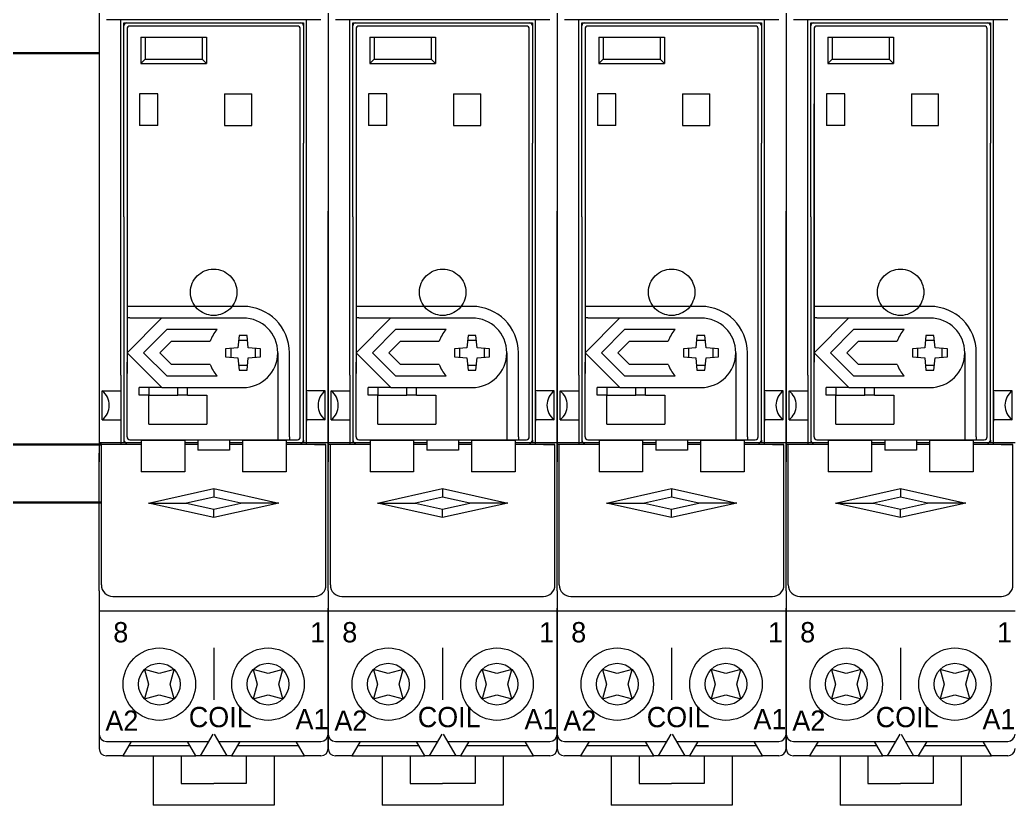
# Model space of a CAD drawing. Header units: millimetres. Extents: x -6000 to 26000, y -6000 to 26000.
# Drawn here: x 86.14 to 95.69, y -4389.53 to -4381.99 of the extents above; entities that cross this region are included whole.
import ezdxf

# ---------------------------------------------------------------- set-up
doc = ezdxf.new("R2010")
doc.units = ezdxf.units.MM
doc.header["$MEASUREMENT"] = 0
doc.linetypes.add('HIDDEN2', pattern=[2.38125, 1.5875, -0.79375])
for name, color, linetype, lineweight in [('Чертеж и Рисунок_Ном._пера__1', 7, 'Continuous', 15), ('Чертеж и Рисунок_Ном._пера__21', 7, 'Continuous', 30), ('Чертеж и Рисунок_Ном._пера__7', 7, 'Continuous', 15)]:
    doc.layers.add(name, color=color, linetype=linetype, lineweight=lineweight)
doc.styles.add('СГЕНЕРИР_СТИЛЬ_2', font='')
doc.styles.get('СГЕНЕРИР_СТИЛЬ_2').set_extended_font_data('Arial')

msp = doc.modelspace()

# ---------------------------------------------------------------- linework, layer by layer
at = {"layer": 'Чертеж и Рисунок_Ном._пера__21', "color": 7, "linetype": 'Continuous', "lineweight": 30}
for p, q in [((85.094, -4382.3135), (86.9023, -4382.3135)), ((86.9231, -4386.0692), (85.094, -4386.0692)), ((86.9231, -4386.6256), (85.094, -4386.6256))]:
    msp.add_line(p, q, dxfattribs=at)
at = {"layer": 'Чертеж и Рисунок_Ном._пера__7', "color": 7, "linetype": 'Continuous', "lineweight": 15}
for p, q in [((86.9023, -4377.744), (86.9023, -4383.8295)), ((89.1, -4377.744), (89.1, -4383.8295)), ((89.1, -4377.744), (89.1, -4383.8295)), ((91.2978, -4377.744), (91.2978, -4383.8295)), ((91.2978, -4377.744), (91.2978, -4383.8295)), ((93.4956, -4377.744), (93.4956, -4383.8295)), ((93.4956, -4377.744), (93.4956, -4383.8295)), ((89.0305, -4381.9935), (86.9718, -4381.9935)), ((87.1109, -4385.4047), (87.1109, -4381.9935)), ((87.1387, -4382.0492), (87.1387, -4382.0213)), ((87.1387, -4382.0213), (88.8636, -4382.0213)), ((88.8357, -4382.0213), (88.8636, -4382.0213)), ((88.8636, -4382.0213), (88.8636, -4382.0492)), ((88.8636, -4382.0213), (88.8636, -4383.1759)), ((88.8914, -4386.0692), (88.8914, -4381.9935)), ((91.2283, -4381.9935), (89.1696, -4381.9935)), ((89.3087, -4385.4047), (89.3087, -4381.9935)), ((89.3365, -4382.0492), (89.3365, -4382.0213)), ((89.3365, -4382.0213), (91.0613, -4382.0213)), ((91.0335, -4382.0213), (91.0613, -4382.0213)), ((91.0613, -4382.0213), (91.0613, -4382.0492)), ((91.0613, -4382.0213), (91.0613, -4383.1759)), ((91.0892, -4386.0692), (91.0892, -4381.9935)), ((93.426, -4381.9935), (91.3674, -4381.9935)), ((91.5065, -4385.4047), (91.5065, -4381.9935)), ((91.5343, -4382.0492), (91.5343, -4382.0213)), ((91.5343, -4382.0213), (93.2591, -4382.0213)), ((93.2313, -4382.0213), (93.2591, -4382.0213)), ((93.2591, -4382.0213), (93.2591, -4382.0492)), ((93.2591, -4382.0213), (93.2591, -4383.1759)), ((93.2869, -4386.0692), (93.2869, -4381.9935)), ((95.6238, -4381.9935), (93.5651, -4381.9935)), ((93.7042, -4385.4047), (93.7042, -4381.9935)), ((93.7321, -4382.0492), (93.7321, -4382.0213)), ((93.7321, -4382.0213), (95.4569, -4382.0213)), ((95.4291, -4382.0213), (95.4569, -4382.0213)), ((95.4569, -4382.0213), (95.4569, -4382.0492)), ((95.4569, -4382.0213), (95.4569, -4383.1759)), ((95.4847, -4386.0692), (95.4847, -4381.9935)), ((87.1387, -4382.7308), (87.1387, -4382.0492)), ((87.17, -4382.0805), (87.17, -4384.7442)), ((88.8044, -4382.0526), (87.1978, -4382.0526)), ((88.8323, -4385.9961), (88.8323, -4382.0805)), ((89.3365, -4382.7308), (89.3365, -4382.0492)), ((89.3678, -4382.0805), (89.3678, -4384.7442)), ((91.0022, -4382.0526), (89.3956, -4382.0526)), ((91.03, -4385.9961), (91.03, -4382.0805)), ((91.5343, -4382.7308), (91.5343, -4382.0492)), ((91.5656, -4382.0805), (91.5656, -4384.7442)), ((93.2, -4382.0526), (91.5934, -4382.0526)), ((93.2278, -4385.9961), (93.2278, -4382.0805)), ((93.7321, -4382.7308), (93.7321, -4382.0492)), ((93.7634, -4382.0805), (93.7634, -4384.7442)), ((95.3978, -4382.0526), (93.7912, -4382.0526)), ((95.4256, -4385.9961), (95.4256, -4382.0805)), ((87.3022, -4382.1605), (87.9316, -4382.1605)), ((87.3022, -4382.1605), (87.3022, -4382.4108)), ((87.3439, -4382.1605), (87.3439, -4382.3691)), ((87.8899, -4382.1605), (87.8899, -4382.3691)), ((87.9316, -4382.1605), (87.9316, -4382.4108)), ((89.4999, -4382.1605), (90.1294, -4382.1605)), ((89.4999, -4382.1605), (89.4999, -4382.4108)), ((89.5417, -4382.1605), (89.5417, -4382.3691)), ((90.0876, -4382.1605), (90.0876, -4382.3691)), ((90.1294, -4382.1605), (90.1294, -4382.4108)), ((91.6977, -4382.1605), (92.3272, -4382.1605)), ((91.6977, -4382.1605), (91.6977, -4382.4108)), ((91.7395, -4382.1605), (91.7395, -4382.3691)), ((92.2854, -4382.1605), (92.2854, -4382.3691)), ((92.3272, -4382.1605), (92.3272, -4382.4108)), ((93.8955, -4382.1605), (94.5249, -4382.1605)), ((93.8955, -4382.1605), (93.8955, -4382.4108)), ((93.9372, -4382.1605), (93.9372, -4382.3691)), ((94.4832, -4382.1605), (94.4832, -4382.3691)), ((94.5249, -4382.1605), (94.5249, -4382.4108)), ((87.3022, -4382.4108), (87.3439, -4382.3691)), ((87.3439, -4382.3691), (87.8899, -4382.3691)), ((87.9316, -4382.4108), (87.8899, -4382.3691)), ((89.4999, -4382.4108), (89.5417, -4382.3691)), ((89.5417, -4382.3691), (90.0876, -4382.3691)), ((90.1294, -4382.4108), (90.0876, -4382.3691)), ((91.6977, -4382.4108), (91.7395, -4382.3691)), ((91.7395, -4382.3691), (92.2854, -4382.3691)), ((92.3272, -4382.4108), (92.2854, -4382.3691)), ((93.8955, -4382.4108), (93.9372, -4382.3691)), ((93.9372, -4382.3691), (94.4832, -4382.3691)), ((94.5249, -4382.4108), (94.4832, -4382.3691)), ((87.3022, -4382.4108), (87.9316, -4382.4108)), ((89.4999, -4382.4108), (90.1294, -4382.4108)), ((91.6977, -4382.4108), (92.3272, -4382.4108)), ((93.8955, -4382.4108), (94.5249, -4382.4108)), ((87.1387, -4383.1759), (87.1387, -4382.7308)), ((87.4656, -4382.7029), (87.2883, -4382.7029)), ((87.2883, -4382.7029), (87.2883, -4383.009)), ((87.4656, -4383.009), (87.4656, -4382.7029)), ((88.1055, -4382.7029), (88.3663, -4382.7029)), ((88.1055, -4382.7029), (88.1055, -4383.009)), ((88.3663, -4383.009), (88.3663, -4382.7029)), ((89.3365, -4383.1759), (89.3365, -4382.7308)), ((89.6634, -4382.7029), (89.486, -4382.7029)), ((89.486, -4382.7029), (89.486, -4383.009)), ((89.6634, -4383.009), (89.6634, -4382.7029)), ((90.3032, -4382.7029), (90.5641, -4382.7029)), ((90.3032, -4382.7029), (90.3032, -4383.009)), ((90.5641, -4383.009), (90.5641, -4382.7029)), ((91.5343, -4383.1759), (91.5343, -4382.7308)), ((91.8612, -4382.7029), (91.6838, -4382.7029)), ((91.6838, -4382.7029), (91.6838, -4383.009)), ((91.8612, -4383.009), (91.8612, -4382.7029)), ((92.501, -4382.7029), (92.7618, -4382.7029)), ((92.501, -4382.7029), (92.501, -4383.009)), ((92.7618, -4383.009), (92.7618, -4382.7029)), ((93.7321, -4383.1759), (93.7321, -4382.7308)), ((94.0589, -4382.7029), (93.8816, -4382.7029)), ((93.8816, -4382.7029), (93.8816, -4383.009)), ((94.0589, -4383.009), (94.0589, -4382.7029)), ((94.6988, -4382.7029), (94.9596, -4382.7029)), ((94.6988, -4382.7029), (94.6988, -4383.009)), ((94.9596, -4383.009), (94.9596, -4382.7029)), ((87.1698, -4382.8003), (87.1698, -4385.3876)), ((88.8325, -4385.3876), (88.8325, -4382.8003)), ((89.3676, -4382.8003), (89.3676, -4385.3876)), ((91.0303, -4385.3876), (91.0303, -4382.8003)), ((91.5654, -4382.8003), (91.5654, -4385.3876)), ((93.228, -4385.3876), (93.228, -4382.8003)), ((93.7631, -4382.8003), (93.7631, -4385.3876)), ((95.4258, -4385.3876), (95.4258, -4382.8003)), ((87.4656, -4383.009), (87.2883, -4383.009)), ((88.1055, -4383.009), (88.3663, -4383.009)), ((89.6634, -4383.009), (89.486, -4383.009)), ((90.3032, -4383.009), (90.5641, -4383.009)), ((91.8612, -4383.009), (91.6838, -4383.009)), ((92.501, -4383.009), (92.7618, -4383.009)), ((94.0589, -4383.009), (93.8816, -4383.009)), ((94.6988, -4383.009), (94.9596, -4383.009)), ((87.1387, -4383.8853), (87.1387, -4383.1759)), ((88.8636, -4386.0274), (88.8636, -4383.1759)), ((89.3365, -4383.8853), (89.3365, -4383.1759)), ((91.0613, -4386.0274), (91.0613, -4383.1759)), ((91.5343, -4383.8853), (91.5343, -4383.1759)), ((93.2591, -4386.0274), (93.2591, -4383.1759)), ((93.7321, -4383.8853), (93.7321, -4383.1759)), ((95.4569, -4386.0274), (95.4569, -4383.1759)), ((86.9023, -4383.8295), (86.9023, -4386.097)), ((89.1, -4387.4741), (89.1, -4383.8295)), ((89.1, -4383.8295), (89.1, -4386.097)), ((91.2978, -4387.4741), (91.2978, -4383.8295)), ((91.2978, -4383.8295), (91.2978, -4386.097)), ((93.4956, -4387.4741), (93.4956, -4383.8295)), ((93.4956, -4383.8295), (93.4956, -4386.097)), ((87.1387, -4383.8853), (87.1387, -4386.0553)), ((89.3365, -4383.8853), (89.3365, -4386.0553)), ((91.5343, -4383.8853), (91.5343, -4386.0553)), ((93.7321, -4383.8853), (93.7321, -4386.0553)), ((87.1978, -4384.7442), (87.17, -4384.7442)), ((87.17, -4384.7442), (87.17, -4384.8555)), ((88.2828, -4384.7442), (87.1978, -4384.7442)), ((89.3956, -4384.7442), (89.3678, -4384.7442)), ((89.3678, -4384.7442), (89.3678, -4384.8555)), ((90.4806, -4384.7442), (89.3956, -4384.7442)), ((91.5934, -4384.7442), (91.5656, -4384.7442)), ((91.5656, -4384.7442), (91.5656, -4384.8555)), ((92.6784, -4384.7442), (91.5934, -4384.7442)), ((93.7912, -4384.7442), (93.7634, -4384.7442)), ((93.7634, -4384.7442), (93.7634, -4384.8555)), ((94.8762, -4384.7442), (93.7912, -4384.7442)), ((87.1978, -4384.8555), (87.17, -4384.8555)), ((87.17, -4384.8555), (87.17, -4385.1894)), ((87.17, -4385.1894), (87.5039, -4384.8555)), ((87.1978, -4384.8555), (88.2828, -4384.8555)), ((89.3956, -4384.8555), (89.3678, -4384.8555)), ((89.3678, -4384.8555), (89.3678, -4385.1894)), ((89.3678, -4385.1894), (89.7016, -4384.8555)), ((89.3956, -4384.8555), (90.4806, -4384.8555)), ((91.5934, -4384.8555), (91.5656, -4384.8555)), ((91.5656, -4384.8555), (91.5656, -4385.1894)), ((91.5656, -4385.1894), (91.8994, -4384.8555)), ((91.5934, -4384.8555), (92.6784, -4384.8555)), ((93.7912, -4384.8555), (93.7634, -4384.8555)), ((93.7634, -4384.8555), (93.7634, -4385.1894)), ((93.7634, -4385.1894), (94.0972, -4384.8555)), ((93.7912, -4384.8555), (94.8762, -4384.8555)), ((87.55, -4384.9668), (87.3274, -4385.1894)), ((88.034, -4384.9668), (87.55, -4384.9668)), ((89.7477, -4384.9668), (89.5252, -4385.1894)), ((90.2318, -4384.9668), (89.7477, -4384.9668)), ((91.9455, -4384.9668), (91.723, -4385.1894)), ((92.4295, -4384.9668), (91.9455, -4384.9668)), ((94.1433, -4384.9668), (93.9207, -4385.1894)), ((94.6273, -4384.9668), (94.1433, -4384.9668)), ((87.4848, -4385.1894), (87.596, -4385.0781)), ((87.596, -4385.0781), (87.9681, -4385.0781)), ((88.2446, -4385.0224), (88.2342, -4385.1407)), ((88.3253, -4385.0709), (88.2403, -4385.0709)), ((88.3211, -4385.0224), (88.2446, -4385.0224)), ((88.3314, -4385.1407), (88.3211, -4385.0224)), ((89.6825, -4385.1894), (89.7938, -4385.0781)), ((89.7938, -4385.0781), (90.1659, -4385.0781)), ((90.4423, -4385.0224), (90.432, -4385.1407)), ((90.5231, -4385.0709), (90.4381, -4385.0709)), ((90.5189, -4385.0224), (90.4423, -4385.0224)), ((90.5292, -4385.1407), (90.5189, -4385.0224)), ((91.8803, -4385.1894), (91.9916, -4385.0781)), ((91.9916, -4385.0781), (92.3636, -4385.0781)), ((92.6401, -4385.0224), (92.6298, -4385.1407)), ((92.7209, -4385.0709), (92.6359, -4385.0709)), ((92.7166, -4385.0224), (92.6401, -4385.0224)), ((92.727, -4385.1407), (92.7166, -4385.0224)), ((94.0781, -4385.1894), (94.1894, -4385.0781)), ((94.1894, -4385.0781), (94.5614, -4385.0781)), ((94.8379, -4385.0224), (94.8276, -4385.1407)), ((94.9186, -4385.0709), (94.8337, -4385.0709)), ((94.9144, -4385.0224), (94.8379, -4385.0224)), ((94.9248, -4385.1407), (94.9144, -4385.0224)), ((88.2342, -4385.1407), (88.1159, -4385.1511)), ((88.1159, -4385.1511), (88.1159, -4385.2276)), ((88.1644, -4385.1469), (88.1644, -4385.2318)), ((88.4497, -4385.1511), (88.3314, -4385.1407)), ((88.4013, -4385.2318), (88.4013, -4385.1469)), ((88.4497, -4385.2276), (88.4497, -4385.1511)), ((90.432, -4385.1407), (90.3137, -4385.1511)), ((90.3137, -4385.1511), (90.3137, -4385.2276)), ((90.3621, -4385.1469), (90.3621, -4385.2318)), ((90.6475, -4385.1511), (90.5292, -4385.1407)), ((90.5991, -4385.2318), (90.5991, -4385.1469)), ((90.6475, -4385.2276), (90.6475, -4385.1511)), ((92.6298, -4385.1407), (92.5115, -4385.1511)), ((92.5115, -4385.1511), (92.5115, -4385.2276)), ((92.5599, -4385.1469), (92.5599, -4385.2318)), ((92.8453, -4385.1511), (92.727, -4385.1407)), ((92.7968, -4385.2318), (92.7968, -4385.1469)), ((92.8453, -4385.2276), (92.8453, -4385.1511)), ((94.8276, -4385.1407), (94.7092, -4385.1511)), ((94.7092, -4385.1511), (94.7092, -4385.2276)), ((94.7577, -4385.1469), (94.7577, -4385.2318)), ((95.0431, -4385.1511), (94.9248, -4385.1407)), ((94.9946, -4385.2318), (94.9946, -4385.1469)), ((95.0431, -4385.2276), (95.0431, -4385.1511)), ((87.17, -4385.1894), (87.17, -4385.2796)), ((87.17, -4385.1894), (87.5039, -4385.5232)), ((87.3274, -4385.1894), (87.55, -4385.4119)), ((87.596, -4385.3006), (87.4848, -4385.1894)), ((88.1159, -4385.2276), (88.2342, -4385.238)), ((88.2342, -4385.238), (88.2446, -4385.3563)), ((88.3211, -4385.3563), (88.3314, -4385.238)), ((88.3314, -4385.238), (88.4497, -4385.2276)), ((88.6167, -4385.1894), (88.6167, -4385.9961)), ((88.7279, -4385.9961), (88.7279, -4385.1894)), ((89.3678, -4385.1894), (89.3678, -4385.2796)), ((89.3678, -4385.1894), (89.7016, -4385.5232)), ((89.5252, -4385.1894), (89.7477, -4385.4119)), ((89.7938, -4385.3006), (89.6825, -4385.1894)), ((90.3137, -4385.2276), (90.432, -4385.238)), ((90.432, -4385.238), (90.4423, -4385.3563)), ((90.5189, -4385.3563), (90.5292, -4385.238)), ((90.5292, -4385.238), (90.6475, -4385.2276)), ((90.8144, -4385.1894), (90.8144, -4385.9961)), ((90.9257, -4385.9961), (90.9257, -4385.1894)), ((91.5656, -4385.1894), (91.5656, -4385.2796)), ((91.5656, -4385.1894), (91.8994, -4385.5232)), ((91.723, -4385.1894), (91.9455, -4385.4119)), ((91.9916, -4385.3006), (91.8803, -4385.1894)), ((92.5115, -4385.2276), (92.6298, -4385.238)), ((92.6298, -4385.238), (92.6401, -4385.3563)), ((92.7166, -4385.3563), (92.727, -4385.238)), ((92.727, -4385.238), (92.8453, -4385.2276)), ((93.0122, -4385.1894), (93.0122, -4385.9961)), ((93.1235, -4385.9961), (93.1235, -4385.1894)), ((93.7634, -4385.1894), (93.7634, -4385.2796)), ((93.7634, -4385.1894), (94.0972, -4385.5232)), ((93.9207, -4385.1894), (94.1433, -4385.4119)), ((94.1894, -4385.3006), (94.0781, -4385.1894)), ((94.7092, -4385.2276), (94.8276, -4385.238)), ((94.8276, -4385.238), (94.8379, -4385.3563)), ((94.9144, -4385.3563), (94.9248, -4385.238)), ((94.9248, -4385.238), (95.0431, -4385.2276)), ((95.21, -4385.1894), (95.21, -4385.9961)), ((95.3213, -4385.9961), (95.3213, -4385.1894)), ((87.17, -4385.9961), (87.17, -4385.2796)), ((87.9681, -4385.3006), (87.596, -4385.3006)), ((88.2403, -4385.3078), (88.3253, -4385.3078)), ((88.2446, -4385.3563), (88.3211, -4385.3563)), ((89.3678, -4385.9961), (89.3678, -4385.2796)), ((90.1659, -4385.3006), (89.7938, -4385.3006)), ((90.4381, -4385.3078), (90.5231, -4385.3078)), ((90.4423, -4385.3563), (90.5189, -4385.3563)), ((91.5656, -4385.9961), (91.5656, -4385.2796)), ((92.3636, -4385.3006), (91.9916, -4385.3006)), ((92.6359, -4385.3078), (92.7209, -4385.3078)), ((92.6401, -4385.3563), (92.7166, -4385.3563)), ((93.7634, -4385.9961), (93.7634, -4385.2796)), ((94.5614, -4385.3006), (94.1894, -4385.3006)), ((94.8337, -4385.3078), (94.9186, -4385.3078)), ((94.8379, -4385.3563), (94.9144, -4385.3563)), ((87.1109, -4385.4047), (87.1109, -4386.0692)), ((87.55, -4385.4119), (88.034, -4385.4119)), ((89.3087, -4385.4047), (89.3087, -4386.0692)), ((89.7477, -4385.4119), (90.2318, -4385.4119)), ((91.5065, -4385.4047), (91.5065, -4386.0692)), ((91.9455, -4385.4119), (92.4295, -4385.4119)), ((93.7042, -4385.4047), (93.7042, -4386.0692)), ((94.1433, -4385.4119), (94.6273, -4385.4119)), ((86.9301, -4385.8327), (86.9301, -4385.5545)), ((86.9301, -4385.5545), (87.1109, -4385.5545)), ((87.3787, -4385.5232), (87.2855, -4385.5232)), ((87.2855, -4385.5962), (87.2855, -4385.5232)), ((87.3787, -4385.5232), (87.3787, -4385.5962)), ((87.5039, -4385.5232), (87.3787, -4385.5232)), ((87.5039, -4385.5232), (88.2828, -4385.5232)), ((87.6569, -4385.5962), (87.6569, -4385.5232)), ((87.75, -4385.5962), (87.75, -4385.5232)), ((89.0722, -4385.5545), (88.8914, -4385.5545)), ((89.0722, -4385.8327), (89.0722, -4385.5545)), ((89.1279, -4385.8327), (89.1279, -4385.5545)), ((89.1279, -4385.5545), (89.3087, -4385.5545)), ((89.5765, -4385.5232), (89.4833, -4385.5232)), ((89.4833, -4385.5962), (89.4833, -4385.5232)), ((89.5765, -4385.5232), (89.5765, -4385.5962)), ((89.7016, -4385.5232), (89.5765, -4385.5232)), ((89.7016, -4385.5232), (90.4806, -4385.5232)), ((89.8546, -4385.5962), (89.8546, -4385.5232)), ((89.9478, -4385.5962), (89.9478, -4385.5232)), ((91.27, -4385.5545), (91.0892, -4385.5545)), ((91.27, -4385.8327), (91.27, -4385.5545)), ((91.3256, -4385.8327), (91.3256, -4385.5545)), ((91.3256, -4385.5545), (91.5065, -4385.5545)), ((91.7742, -4385.5232), (91.681, -4385.5232)), ((91.681, -4385.5962), (91.681, -4385.5232)), ((91.7742, -4385.5232), (91.7742, -4385.5962)), ((91.8994, -4385.5232), (91.7742, -4385.5232)), ((91.8994, -4385.5232), (92.6784, -4385.5232)), ((92.0524, -4385.5962), (92.0524, -4385.5232)), ((92.1456, -4385.5962), (92.1456, -4385.5232)), ((93.4678, -4385.5545), (93.2869, -4385.5545)), ((93.4678, -4385.8327), (93.4678, -4385.5545)), ((93.5234, -4385.8327), (93.5234, -4385.5545)), ((93.5234, -4385.5545), (93.7042, -4385.5545)), ((93.972, -4385.5232), (93.8788, -4385.5232)), ((93.8788, -4385.5962), (93.8788, -4385.5232)), ((93.972, -4385.5232), (93.972, -4385.5962)), ((94.0972, -4385.5232), (93.972, -4385.5232)), ((94.0972, -4385.5232), (94.8762, -4385.5232)), ((94.2502, -4385.5962), (94.2502, -4385.5232)), ((94.3434, -4385.5962), (94.3434, -4385.5232)), ((95.6656, -4385.5545), (95.4847, -4385.5545)), ((95.6656, -4385.8327), (95.6656, -4385.5545)), ((87.3787, -4385.5962), (87.2855, -4385.5962)), ((87.3787, -4385.5962), (87.6569, -4385.5962)), ((87.3787, -4385.8744), (87.3787, -4385.5962)), ((87.75, -4385.5962), (87.6569, -4385.5962)), ((87.75, -4385.5962), (87.8578, -4385.5962)), ((87.8578, -4385.5962), (87.9351, -4385.5962)), ((87.9351, -4385.5962), (87.9351, -4385.8744)), ((88.8914, -4385.5684), (88.8914, -4385.8466)), ((89.5765, -4385.5962), (89.4833, -4385.5962)), ((89.5765, -4385.5962), (89.8546, -4385.5962)), ((89.5765, -4385.8744), (89.5765, -4385.5962)), ((89.9478, -4385.5962), (89.8546, -4385.5962)), ((89.9478, -4385.5962), (90.0556, -4385.5962)), ((90.0556, -4385.5962), (90.1328, -4385.5962)), ((90.1328, -4385.5962), (90.1328, -4385.8744)), ((91.0892, -4385.5684), (91.0892, -4385.8466)), ((91.7742, -4385.5962), (91.681, -4385.5962)), ((91.7742, -4385.5962), (92.0524, -4385.5962)), ((91.7742, -4385.8744), (91.7742, -4385.5962)), ((92.1456, -4385.5962), (92.0524, -4385.5962)), ((92.1456, -4385.5962), (92.2534, -4385.5962)), ((92.2534, -4385.5962), (92.3306, -4385.5962)), ((92.3306, -4385.5962), (92.3306, -4385.8744)), ((93.2869, -4385.5684), (93.2869, -4385.8466)), ((93.972, -4385.5962), (93.8788, -4385.5962)), ((93.972, -4385.5962), (94.2502, -4385.5962)), ((93.972, -4385.8744), (93.972, -4385.5962)), ((94.3434, -4385.5962), (94.2502, -4385.5962)), ((94.3434, -4385.5962), (94.4511, -4385.5962)), ((94.4511, -4385.5962), (94.5284, -4385.5962)), ((94.5284, -4385.5962), (94.5284, -4385.8744)), ((95.4847, -4385.5684), (95.4847, -4385.8466)), ((86.9301, -4385.8327), (87.1109, -4385.8327)), ((89.0722, -4385.8327), (88.8914, -4385.8327)), ((89.1279, -4385.8327), (89.3087, -4385.8327)), ((91.27, -4385.8327), (91.0892, -4385.8327)), ((91.3256, -4385.8327), (91.5065, -4385.8327)), ((93.4678, -4385.8327), (93.2869, -4385.8327)), ((93.5234, -4385.8327), (93.7042, -4385.8327)), ((95.6656, -4385.8327), (95.4847, -4385.8327)), ((87.3787, -4385.8744), (87.9323, -4385.8744)), ((87.9323, -4385.8744), (87.9351, -4385.8744)), ((89.5765, -4385.8744), (90.1301, -4385.8744)), ((90.1301, -4385.8744), (90.1328, -4385.8744)), ((91.7742, -4385.8744), (92.3279, -4385.8744)), ((92.3279, -4385.8744), (92.3306, -4385.8744)), ((93.972, -4385.8744), (94.5257, -4385.8744)), ((94.5257, -4385.8744), (94.5284, -4385.8744)), ((87.1978, -4386.024), (87.9724, -4386.024)), ((87.3056, -4386.0322), (87.3056, -4386.3334)), ((87.7229, -4386.0322), (87.3056, -4386.0322)), ((87.7229, -4386.0322), (87.7229, -4386.3334)), ((87.8481, -4386.0273), (87.8481, -4386.1248)), ((88.1542, -4386.0273), (87.8481, -4386.0273)), ((87.9724, -4386.024), (88.6167, -4386.024)), ((88.1542, -4386.0273), (88.1542, -4386.1248)), ((88.6966, -4386.0322), (88.2793, -4386.0322)), ((88.2793, -4386.0322), (88.2793, -4386.3334)), ((88.6167, -4385.9961), (88.6167, -4386.024)), ((88.6167, -4386.024), (88.7279, -4386.024)), ((88.6966, -4386.0322), (88.6966, -4386.3334)), ((88.7279, -4385.9961), (88.7279, -4386.024)), ((88.7279, -4386.024), (88.8044, -4386.024)), ((88.8636, -4386.0274), (88.8636, -4386.0553)), ((89.1, -4385.9579), (89.1, -4386.097)), ((89.3956, -4386.024), (90.1702, -4386.024)), ((89.5034, -4386.0322), (89.5034, -4386.3334)), ((89.9207, -4386.0322), (89.5034, -4386.0322)), ((89.9207, -4386.0322), (89.9207, -4386.3334)), ((90.0459, -4386.0273), (90.0459, -4386.1248)), ((90.3519, -4386.0273), (90.0459, -4386.0273)), ((90.1702, -4386.024), (90.8144, -4386.024)), ((90.3519, -4386.0273), (90.3519, -4386.1248)), ((90.8944, -4386.0322), (90.4771, -4386.0322)), ((90.4771, -4386.0322), (90.4771, -4386.3334)), ((90.8144, -4385.9961), (90.8144, -4386.024)), ((90.8144, -4386.024), (90.9257, -4386.024)), ((90.8944, -4386.0322), (90.8944, -4386.3334)), ((90.9257, -4385.9961), (90.9257, -4386.024)), ((90.9257, -4386.024), (91.0022, -4386.024)), ((91.0613, -4386.0274), (91.0613, -4386.0553)), ((91.2978, -4385.9579), (91.2978, -4386.097)), ((91.5934, -4386.024), (92.368, -4386.024)), ((91.7012, -4386.0322), (91.7012, -4386.3334)), ((92.1185, -4386.0322), (91.7012, -4386.0322)), ((92.1185, -4386.0322), (92.1185, -4386.3334)), ((92.2437, -4386.0273), (92.2437, -4386.1248)), ((92.5497, -4386.0273), (92.2437, -4386.0273)), ((92.368, -4386.024), (93.0122, -4386.024)), ((92.5497, -4386.0273), (92.5497, -4386.1248)), ((93.0922, -4386.0322), (92.6749, -4386.0322)), ((92.6749, -4386.0322), (92.6749, -4386.3334)), ((93.0122, -4385.9961), (93.0122, -4386.024)), ((93.0122, -4386.024), (93.1235, -4386.024)), ((93.0922, -4386.0322), (93.0922, -4386.3334)), ((93.1235, -4385.9961), (93.1235, -4386.024)), ((93.1235, -4386.024), (93.2, -4386.024)), ((93.2591, -4386.0274), (93.2591, -4386.0553)), ((93.4956, -4385.9579), (93.4956, -4386.097)), ((93.7912, -4386.024), (94.5658, -4386.024)), ((93.899, -4386.0322), (93.899, -4386.3334)), ((94.3163, -4386.0322), (93.899, -4386.0322)), ((94.3163, -4386.0322), (94.3163, -4386.3334)), ((94.4415, -4386.0273), (94.4415, -4386.1248)), ((94.7475, -4386.0273), (94.4415, -4386.0273)), ((94.5658, -4386.024), (95.21, -4386.024)), ((94.7475, -4386.0273), (94.7475, -4386.1248)), ((95.29, -4386.0322), (94.8727, -4386.0322)), ((94.8727, -4386.0322), (94.8727, -4386.3334)), ((95.21, -4385.9961), (95.21, -4386.024)), ((95.21, -4386.024), (95.3213, -4386.024)), ((95.29, -4386.0322), (95.29, -4386.3334)), ((95.3213, -4385.9961), (95.3213, -4386.024)), ((95.3213, -4386.024), (95.3978, -4386.024)), ((95.4569, -4386.0274), (95.4569, -4386.0553)), ((87.3056, -4386.0553), (86.9023, -4386.0553)), ((87.3056, -4386.0692), (86.9023, -4386.0692)), ((86.9023, -4386.097), (86.9023, -4386.2361)), ((87.0344, -4386.0692), (86.9231, -4386.0692)), ((86.9231, -4386.6256), (86.9231, -4386.0692)), ((87.3056, -4386.0692), (87.0344, -4386.0692)), ((87.3056, -4386.0553), (87.1387, -4386.0553)), ((87.8481, -4386.0553), (87.7229, -4386.0553)), ((87.8481, -4386.0692), (87.7229, -4386.0692)), ((87.8481, -4386.0692), (87.7229, -4386.0692)), ((88.1542, -4386.1248), (87.8481, -4386.1248)), ((88.2793, -4386.0553), (88.1542, -4386.0553)), ((88.2793, -4386.0553), (88.1542, -4386.0553)), ((88.2793, -4386.0692), (88.1542, -4386.0692)), ((88.2793, -4386.0692), (88.1542, -4386.0692)), ((88.8636, -4386.0553), (88.6966, -4386.0553)), ((89.1, -4386.0553), (88.6966, -4386.0553)), ((89.0792, -4386.0692), (88.6966, -4386.0692)), ((88.9679, -4386.0692), (88.6966, -4386.0692)), ((88.9679, -4386.0692), (89.0792, -4386.0692)), ((89.0792, -4386.6256), (89.0792, -4386.0692)), ((89.5034, -4386.0553), (89.1, -4386.0553)), ((89.5034, -4386.0692), (89.1, -4386.0692)), ((89.1, -4386.097), (89.1, -4386.2361)), ((89.1, -4386.097), (89.1, -4386.2361)), ((89.2322, -4386.0692), (89.1209, -4386.0692)), ((89.1209, -4386.6256), (89.1209, -4386.0692)), ((89.5034, -4386.0692), (89.2322, -4386.0692)), ((89.5034, -4386.0553), (89.3365, -4386.0553)), ((90.0459, -4386.0553), (89.9207, -4386.0553)), ((90.0459, -4386.0692), (89.9207, -4386.0692)), ((90.0459, -4386.0692), (89.9207, -4386.0692)), ((90.3519, -4386.1248), (90.0459, -4386.1248)), ((90.4771, -4386.0553), (90.3519, -4386.0553)), ((90.4771, -4386.0553), (90.3519, -4386.0553)), ((90.4771, -4386.0692), (90.3519, -4386.0692)), ((90.4771, -4386.0692), (90.3519, -4386.0692)), ((91.0613, -4386.0553), (90.8944, -4386.0553)), ((91.2978, -4386.0553), (90.8944, -4386.0553)), ((91.2769, -4386.0692), (90.8944, -4386.0692)), ((91.1657, -4386.0692), (90.8944, -4386.0692)), ((91.1657, -4386.0692), (91.2769, -4386.0692)), ((91.2769, -4386.6256), (91.2769, -4386.0692)), ((91.7012, -4386.0553), (91.2978, -4386.0553)), ((91.7012, -4386.0692), (91.2978, -4386.0692)), ((91.2978, -4386.097), (91.2978, -4386.2361)), ((91.2978, -4386.097), (91.2978, -4386.2361)), ((91.43, -4386.0692), (91.3187, -4386.0692)), ((91.3187, -4386.6256), (91.3187, -4386.0692)), ((91.7012, -4386.0692), (91.43, -4386.0692)), ((91.7012, -4386.0553), (91.5343, -4386.0553)), ((92.2437, -4386.0553), (92.1185, -4386.0553)), ((92.2437, -4386.0692), (92.1185, -4386.0692)), ((92.2437, -4386.0692), (92.1185, -4386.0692)), ((92.5497, -4386.1248), (92.2437, -4386.1248)), ((92.6749, -4386.0553), (92.5497, -4386.0553)), ((92.6749, -4386.0553), (92.5497, -4386.0553)), ((92.6749, -4386.0692), (92.5497, -4386.0692)), ((92.6749, -4386.0692), (92.5497, -4386.0692)), ((93.2591, -4386.0553), (93.0922, -4386.0553)), ((93.4956, -4386.0553), (93.0922, -4386.0553)), ((93.4747, -4386.0692), (93.0922, -4386.0692)), ((93.3634, -4386.0692), (93.0922, -4386.0692)), ((93.3634, -4386.0692), (93.4747, -4386.0692)), ((93.4747, -4386.6256), (93.4747, -4386.0692)), ((93.899, -4386.0553), (93.4956, -4386.0553)), ((93.899, -4386.0692), (93.4956, -4386.0692)), ((93.4956, -4386.097), (93.4956, -4386.2361)), ((93.4956, -4386.097), (93.4956, -4386.2361)), ((93.6277, -4386.0692), (93.5165, -4386.0692)), ((93.5165, -4386.6256), (93.5165, -4386.0692)), ((93.899, -4386.0692), (93.6277, -4386.0692)), ((93.899, -4386.0553), (93.7321, -4386.0553)), ((94.4415, -4386.0553), (94.3163, -4386.0553)), ((94.4415, -4386.0692), (94.3163, -4386.0692)), ((94.4415, -4386.0692), (94.3163, -4386.0692)), ((94.7475, -4386.1248), (94.4415, -4386.1248)), ((94.8727, -4386.0553), (94.7475, -4386.0553)), ((94.8727, -4386.0553), (94.7475, -4386.0553)), ((94.8727, -4386.0692), (94.7475, -4386.0692)), ((94.8727, -4386.0692), (94.7475, -4386.0692)), ((95.4569, -4386.0553), (95.29, -4386.0553)), ((95.6934, -4386.0553), (95.29, -4386.0553)), ((95.6725, -4386.0692), (95.29, -4386.0692)), ((95.5612, -4386.0692), (95.29, -4386.0692)), ((95.5612, -4386.0692), (95.6725, -4386.0692)), ((95.6725, -4386.6256), (95.6725, -4386.0692)), ((86.9023, -4387.4741), (86.9023, -4386.1526)), ((89.1, -4387.4741), (89.1, -4386.1526)), ((91.2978, -4387.4741), (91.2978, -4386.1526)), ((93.4956, -4387.4741), (93.4956, -4386.1526)), ((87.7229, -4386.3334), (87.3056, -4386.3334)), ((88.6966, -4386.3334), (88.2793, -4386.3334)), ((89.9207, -4386.3334), (89.5034, -4386.3334)), ((90.8944, -4386.3334), (90.4771, -4386.3334)), ((92.1185, -4386.3334), (91.7012, -4386.3334)), ((93.0922, -4386.3334), (92.6749, -4386.3334)), ((94.3163, -4386.3334), (93.899, -4386.3334)), ((95.29, -4386.3334), (94.8727, -4386.3334)), ((87.3752, -4386.6325), (88.0011, -4386.4934)), ((88.0011, -4386.4934), (88.6271, -4386.6325)), ((88.0011, -4386.4934), (88.0011, -4386.5748)), ((89.573, -4386.6325), (90.1989, -4386.4934)), ((90.1989, -4386.4934), (90.8249, -4386.6325)), ((90.1989, -4386.4934), (90.1989, -4386.5748)), ((91.7708, -4386.6325), (92.3967, -4386.4934)), ((92.3967, -4386.4934), (93.0227, -4386.6325)), ((92.3967, -4386.4934), (92.3967, -4386.5748)), ((93.9685, -4386.6325), (94.5945, -4386.4934)), ((94.5945, -4386.4934), (95.2204, -4386.6325)), ((94.5945, -4386.4934), (94.5945, -4386.5748)), ((88.0011, -4386.5748), (87.7415, -4386.6325)), ((88.2608, -4386.6325), (88.0011, -4386.5748)), ((90.1989, -4386.5748), (89.9393, -4386.6325)), ((90.4586, -4386.6325), (90.1989, -4386.5748)), ((92.3967, -4386.5748), (92.1371, -4386.6325)), ((92.6563, -4386.6325), (92.3967, -4386.5748)), ((94.5945, -4386.5748), (94.3348, -4386.6325)), ((94.8541, -4386.6325), (94.5945, -4386.5748)), ((86.9231, -4387.4184), (86.9231, -4386.6256)), ((88.0011, -4386.7716), (87.3752, -4386.6325)), ((87.3752, -4386.6325), (87.7415, -4386.6325)), ((87.7415, -4386.6325), (88.0011, -4386.6902)), ((88.6271, -4386.6325), (88.0011, -4386.7716)), ((88.0011, -4386.6902), (88.2608, -4386.6325)), ((88.0011, -4386.7716), (88.0011, -4386.6902)), ((88.6271, -4386.6325), (88.2608, -4386.6325)), ((89.0792, -4387.4184), (89.0792, -4386.6256)), ((89.1209, -4387.4184), (89.1209, -4386.6256)), ((90.1989, -4386.7716), (89.573, -4386.6325)), ((89.573, -4386.6325), (89.9393, -4386.6325)), ((89.9393, -4386.6325), (90.1989, -4386.6902)), ((90.8249, -4386.6325), (90.1989, -4386.7716)), ((90.1989, -4386.6902), (90.4586, -4386.6325)), ((90.1989, -4386.7716), (90.1989, -4386.6902)), ((90.8249, -4386.6325), (90.4586, -4386.6325)), ((91.2769, -4387.4184), (91.2769, -4386.6256)), ((91.3187, -4387.4184), (91.3187, -4386.6256)), ((92.3967, -4386.7716), (91.7708, -4386.6325)), ((91.7708, -4386.6325), (92.1371, -4386.6325)), ((92.1371, -4386.6325), (92.3967, -4386.6902)), ((93.0227, -4386.6325), (92.3967, -4386.7716)), ((92.3967, -4386.6902), (92.6563, -4386.6325)), ((92.3967, -4386.7716), (92.3967, -4386.6902)), ((93.0227, -4386.6325), (92.6563, -4386.6325)), ((93.4747, -4387.4184), (93.4747, -4386.6256)), ((93.5165, -4387.4184), (93.5165, -4386.6256)), ((94.5945, -4386.7716), (93.9685, -4386.6325)), ((93.9685, -4386.6325), (94.3348, -4386.6325)), ((94.3348, -4386.6325), (94.5945, -4386.6902)), ((95.2204, -4386.6325), (94.5945, -4386.7716)), ((94.5945, -4386.6902), (94.8541, -4386.6325)), ((94.5945, -4386.7716), (94.5945, -4386.6902)), ((95.2204, -4386.6325), (94.8541, -4386.6325)), ((95.6725, -4387.4184), (95.6725, -4386.6256)), ((86.9023, -4387.4741), (86.9023, -4388.9903)), ((87.0344, -4387.5297), (88.9679, -4387.5297)), ((89.1, -4387.4741), (89.1, -4388.9903)), ((89.1, -4387.4741), (89.1, -4388.9903)), ((89.2322, -4387.5297), (91.1657, -4387.5297)), ((91.2978, -4387.4741), (91.2978, -4388.9903)), ((91.2978, -4387.4741), (91.2978, -4388.9903)), ((91.43, -4387.5297), (93.3635, -4387.5297)), ((93.4956, -4387.4741), (93.4956, -4388.9903)), ((93.4956, -4387.4741), (93.4956, -4388.9903)), ((93.6277, -4387.5297), (95.5613, -4387.5297)), ((86.9023, -4387.641), (86.9023, -4387.7231)), ((89.1, -4387.7231), (89.1, -4387.641)), ((89.1, -4387.641), (89.1, -4387.7231)), ((91.2978, -4387.7231), (91.2978, -4387.641)), ((91.2978, -4387.641), (91.2978, -4387.7231)), ((93.4956, -4387.7231), (93.4956, -4387.641)), ((93.4956, -4387.641), (93.4956, -4387.7231)), ((89.1, -4387.6688), (86.9023, -4387.6688)), ((89.1, -4387.6688), (86.9023, -4387.6688)), ((86.9023, -4387.7231), (86.9023, -4388.8512)), ((91.2978, -4387.6688), (89.1, -4387.6688)), ((91.2978, -4387.6688), (89.1, -4387.6688)), ((89.1, -4388.8512), (89.1, -4387.7231)), ((89.1, -4387.7231), (89.1, -4388.8512)), ((93.4956, -4387.6688), (91.2978, -4387.6688)), ((93.4956, -4387.6688), (91.2978, -4387.6688)), ((91.2978, -4388.8512), (91.2978, -4387.7231)), ((91.2978, -4387.7231), (91.2978, -4388.8512)), ((95.6934, -4387.6688), (93.4956, -4387.6688)), ((95.6934, -4387.6688), (93.4956, -4387.6688)), ((93.4956, -4388.8512), (93.4956, -4387.7231)), ((93.4956, -4387.7231), (93.4956, -4388.8512)), ((88.0011, -4388.0219), (88.0011, -4388.5201)), ((90.1989, -4388.0219), (90.1989, -4388.5201)), ((92.3967, -4388.0219), (92.3967, -4388.5201)), ((94.5945, -4388.0219), (94.5945, -4388.5201)), ((87.3379, -4388.2296), (87.3758, -4388.3713)), ((87.4795, -4388.2676), (87.3379, -4388.2296)), ((87.6212, -4388.2296), (87.4795, -4388.2676)), ((87.5832, -4388.3713), (87.6212, -4388.2296)), ((88.5228, -4388.2676), (88.3811, -4388.2296)), ((88.3811, -4388.2296), (88.4191, -4388.3713)), ((88.6644, -4388.2296), (88.5228, -4388.2676)), ((88.6265, -4388.3713), (88.6644, -4388.2296)), ((89.5357, -4388.2296), (89.5736, -4388.3713)), ((89.6773, -4388.2676), (89.5357, -4388.2296)), ((89.8189, -4388.2296), (89.6773, -4388.2676)), ((89.781, -4388.3713), (89.8189, -4388.2296)), ((90.7205, -4388.2676), (90.5789, -4388.2296)), ((90.5789, -4388.2296), (90.6169, -4388.3713)), ((90.8622, -4388.2296), (90.7205, -4388.2676)), ((90.8242, -4388.3713), (90.8622, -4388.2296)), ((91.7334, -4388.2296), (91.7714, -4388.3713)), ((91.8751, -4388.2676), (91.7334, -4388.2296)), ((92.0167, -4388.2296), (91.8751, -4388.2676)), ((91.9788, -4388.3713), (92.0167, -4388.2296)), ((92.9183, -4388.2676), (92.7767, -4388.2296)), ((92.7767, -4388.2296), (92.8146, -4388.3713)), ((93.06, -4388.2296), (92.9183, -4388.2676)), ((93.022, -4388.3713), (93.06, -4388.2296)), ((93.9312, -4388.2296), (93.9692, -4388.3713)), ((94.0729, -4388.2676), (93.9312, -4388.2296)), ((94.2145, -4388.2296), (94.0729, -4388.2676)), ((94.1765, -4388.3713), (94.2145, -4388.2296)), ((95.1161, -4388.2676), (94.9745, -4388.2296)), ((94.9745, -4388.2296), (95.0124, -4388.3713)), ((95.2577, -4388.2296), (95.1161, -4388.2676)), ((95.2198, -4388.3713), (95.2577, -4388.2296)), ((87.3758, -4388.3713), (87.3379, -4388.5129)), ((87.6212, -4388.5129), (87.5832, -4388.3713)), ((88.4191, -4388.3713), (88.3811, -4388.5129)), ((88.6644, -4388.5129), (88.6265, -4388.3713)), ((89.5736, -4388.3713), (89.5357, -4388.5129)), ((89.8189, -4388.5129), (89.781, -4388.3713)), ((90.6169, -4388.3713), (90.5789, -4388.5129)), ((90.8622, -4388.5129), (90.8242, -4388.3713)), ((91.7714, -4388.3713), (91.7334, -4388.5129)), ((92.0167, -4388.5129), (91.9788, -4388.3713)), ((92.8146, -4388.3713), (92.7767, -4388.5129)), ((93.06, -4388.5129), (93.022, -4388.3713)), ((93.9692, -4388.3713), (93.9312, -4388.5129)), ((94.2145, -4388.5129), (94.1765, -4388.3713)), ((95.0124, -4388.3713), (94.9745, -4388.5129)), ((95.2577, -4388.5129), (95.2198, -4388.3713)), ((87.3379, -4388.5129), (87.4795, -4388.4749)), ((87.4795, -4388.4749), (87.6212, -4388.5129)), ((88.3811, -4388.5129), (88.5228, -4388.4749)), ((88.5228, -4388.4749), (88.6644, -4388.5129)), ((89.5357, -4388.5129), (89.6773, -4388.4749)), ((89.6773, -4388.4749), (89.8189, -4388.5129)), ((90.5789, -4388.5129), (90.7205, -4388.4749)), ((90.7205, -4388.4749), (90.8622, -4388.5129)), ((91.7334, -4388.5129), (91.8751, -4388.4749)), ((91.8751, -4388.4749), (92.0167, -4388.5129)), ((92.7767, -4388.5129), (92.9183, -4388.4749)), ((92.9183, -4388.4749), (93.06, -4388.5129)), ((93.9312, -4388.5129), (94.0729, -4388.4749)), ((94.0729, -4388.4749), (94.2145, -4388.5129)), ((94.9745, -4388.5129), (95.1161, -4388.4749)), ((95.1161, -4388.4749), (95.2577, -4388.5129)), ((86.9023, -4388.8512), (86.9023, -4388.9903)), ((87.876, -4389.0598), (87.9964, -4388.8512)), ((88.0059, -4388.8512), (88.1263, -4389.0598)), ((89.1, -4388.9903), (89.1, -4388.8512)), ((89.1, -4388.8512), (89.1, -4388.9903)), ((90.0737, -4389.0598), (90.1942, -4388.8512)), ((90.2036, -4388.8512), (90.3241, -4389.0598)), ((91.2978, -4388.9903), (91.2978, -4388.8512)), ((91.2978, -4388.8512), (91.2978, -4388.9903)), ((92.2715, -4389.0598), (92.392, -4388.8512)), ((92.4014, -4388.8512), (92.5219, -4389.0598)), ((93.4956, -4388.9903), (93.4956, -4388.8512)), ((93.4956, -4388.8512), (93.4956, -4388.9903)), ((94.4693, -4389.0598), (94.5898, -4388.8512)), ((94.5992, -4388.8512), (94.7197, -4389.0598)), ((86.9718, -4388.9207), (87.9563, -4388.9207)), ((87.2083, -4388.9207), (87.128, -4389.0598)), ((87.7749, -4388.9624), (87.1842, -4388.9624)), ((87.8311, -4389.0598), (87.7508, -4388.9207)), ((88.046, -4388.9207), (89.0305, -4388.9207)), ((88.2515, -4388.9207), (88.1712, -4389.0598)), ((88.8181, -4388.9624), (88.2274, -4388.9624)), ((88.8743, -4389.0598), (88.794, -4388.9207)), ((89.1696, -4388.9207), (90.154, -4388.9207)), ((89.4061, -4388.9207), (89.3257, -4389.0598)), ((89.9726, -4388.9624), (89.382, -4388.9624)), ((90.0288, -4389.0598), (89.9485, -4388.9207)), ((90.2438, -4388.9207), (91.2283, -4388.9207)), ((90.4493, -4388.9207), (90.369, -4389.0598)), ((91.0159, -4388.9624), (90.4252, -4388.9624)), ((91.0721, -4389.0598), (90.9918, -4388.9207)), ((91.3674, -4388.9207), (92.3518, -4388.9207)), ((91.6038, -4388.9207), (91.5235, -4389.0598)), ((92.1704, -4388.9624), (91.5797, -4388.9624)), ((92.2266, -4389.0598), (92.1463, -4388.9207)), ((92.4416, -4388.9207), (93.426, -4388.9207)), ((92.6471, -4388.9207), (92.5668, -4389.0598)), ((93.2137, -4388.9624), (92.623, -4388.9624)), ((93.2699, -4389.0598), (93.1896, -4388.9207)), ((93.5651, -4388.9207), (94.5496, -4388.9207)), ((93.8016, -4388.9207), (93.7213, -4389.0598)), ((94.3682, -4388.9624), (93.7775, -4388.9624)), ((94.4244, -4389.0598), (94.3441, -4388.9207)), ((94.6394, -4388.9207), (95.6238, -4388.9207)), ((94.8449, -4388.9207), (94.7646, -4389.0598)), ((95.4114, -4388.9624), (94.8208, -4388.9624)), ((95.4677, -4389.0598), (95.3874, -4388.9207)), ((87.128, -4389.0598), (86.9718, -4389.0598)), ((87.128, -4389.0598), (87.8311, -4389.0598)), ((87.4211, -4389.0598), (87.4211, -4389.5322)), ((87.6882, -4389.0598), (87.6882, -4389.3241)), ((87.876, -4389.0598), (87.8311, -4389.0598)), ((88.1263, -4389.0598), (87.876, -4389.0598)), ((88.1712, -4389.0598), (88.1263, -4389.0598)), ((88.1712, -4389.0598), (88.8743, -4389.0598)), ((88.3141, -4389.0598), (88.3141, -4389.3241)), ((88.5812, -4389.0598), (88.5812, -4389.5322)), ((89.0305, -4389.0598), (88.8743, -4389.0598)), ((89.3257, -4389.0598), (89.1696, -4389.0598)), ((89.3257, -4389.0598), (90.0288, -4389.0598)), ((89.6189, -4389.0598), (89.6189, -4389.5322)), ((89.8859, -4389.0598), (89.8859, -4389.3241)), ((90.0737, -4389.0598), (90.0288, -4389.0598)), ((90.3241, -4389.0598), (90.0737, -4389.0598)), ((90.369, -4389.0598), (90.3241, -4389.0598)), ((90.369, -4389.0598), (91.0721, -4389.0598)), ((90.5119, -4389.0598), (90.5119, -4389.3241)), ((90.779, -4389.0598), (90.779, -4389.5322)), ((91.2283, -4389.0598), (91.0721, -4389.0598)), ((91.5235, -4389.0598), (91.3674, -4389.0598)), ((91.5235, -4389.0598), (92.2266, -4389.0598)), ((91.8167, -4389.0598), (91.8167, -4389.5322)), ((92.0837, -4389.0598), (92.0837, -4389.3241)), ((92.2715, -4389.0598), (92.2266, -4389.0598)), ((92.5219, -4389.0598), (92.2715, -4389.0598)), ((92.5668, -4389.0598), (92.5219, -4389.0598)), ((92.5668, -4389.0598), (93.2699, -4389.0598)), ((92.7097, -4389.0598), (92.7097, -4389.3241)), ((92.9768, -4389.0598), (92.9768, -4389.5322)), ((93.426, -4389.0598), (93.2699, -4389.0598)), ((93.7213, -4389.0598), (93.5651, -4389.0598)), ((93.7213, -4389.0598), (94.4244, -4389.0598)), ((94.0144, -4389.0598), (94.0144, -4389.5322)), ((94.2815, -4389.0598), (94.2815, -4389.3241)), ((94.4693, -4389.0598), (94.4244, -4389.0598)), ((94.7197, -4389.0598), (94.4693, -4389.0598)), ((94.7646, -4389.0598), (94.7197, -4389.0598)), ((94.7646, -4389.0598), (95.4677, -4389.0598)), ((94.9075, -4389.0598), (94.9075, -4389.3241)), ((95.1745, -4389.0598), (95.1745, -4389.5322)), ((95.6238, -4389.0598), (95.4677, -4389.0598)), ((87.6882, -4389.3241), (88.0011, -4389.3241)), ((88.3141, -4389.3241), (88.0011, -4389.3241)), ((89.8859, -4389.3241), (90.1989, -4389.3241)), ((90.5119, -4389.3241), (90.1989, -4389.3241)), ((92.0837, -4389.3241), (92.3967, -4389.3241)), ((92.7097, -4389.3241), (92.3967, -4389.3241)), ((94.2815, -4389.3241), (94.5945, -4389.3241)), ((94.9075, -4389.3241), (94.5945, -4389.3241)), ((88.5812, -4389.5322), (87.4211, -4389.5322)), ((90.779, -4389.5322), (89.6189, -4389.5322)), ((92.9768, -4389.5322), (91.8167, -4389.5322)), ((95.1745, -4389.5322), (94.0144, -4389.5322))]:
    msp.add_line(p, q, dxfattribs=at)
at = {"layer": 'Чертеж и Рисунок_Ном._пера__7', "color": 7, "linetype": 'HIDDEN2', "lineweight": 15}
for centre in [(88.0011, -4384.6086), (90.1989, -4384.6086), (92.3967, -4384.6086), (94.5945, -4384.6086)]:
    msp.add_circle(centre, 0.2226, dxfattribs=at)
at = {"layer": 'Чертеж и Рисунок_Ном._пера__7', "color": 7, "linetype": 'Continuous', "lineweight": 15}
for centre, radius in [((87.4795, -4388.3713), 0.3477), ((88.5228, -4388.3713), 0.3477), ((89.6773, -4388.3713), 0.3477), ((90.7205, -4388.3713), 0.3477), ((91.8751, -4388.3713), 0.3477), ((92.9183, -4388.3713), 0.3477), ((94.0729, -4388.3713), 0.3477), ((95.1161, -4388.3713), 0.3477), ((87.4795, -4388.3713), 0.2003), ((88.5228, -4388.3713), 0.2003), ((89.6773, -4388.3713), 0.2003), ((90.7205, -4388.3713), 0.2003), ((91.8751, -4388.3713), 0.2003), ((92.9183, -4388.3713), 0.2003), ((94.0729, -4388.3713), 0.2003), ((95.1161, -4388.3713), 0.2003)]:
    msp.add_circle(centre, radius, dxfattribs=at)
for centre, radius, start, end in [((87.1665, -4382.0492), 0.0278, 89.9991, 180.0009), ((88.8357, -4382.0492), 0.0278, 359.9991, 90.0009), ((89.3643, -4382.0492), 0.0278, 89.9991, 180.0009), ((91.0335, -4382.0492), 0.0278, 359.9991, 90.0009), ((91.5621, -4382.0492), 0.0278, 89.9991, 180.0009), ((93.2313, -4382.0492), 0.0278, 359.9991, 90.0009), ((93.7599, -4382.0492), 0.0278, 89.9991, 180.0009), ((95.4291, -4382.0492), 0.0278, 359.9991, 90.0009), ((87.1978, -4382.0805), 0.0278, 90, 180), ((88.8044, -4382.0805), 0.0278, 0, 90), ((89.3956, -4382.0805), 0.0278, 90, 180), ((91.0022, -4382.0805), 0.0278, 0, 90), ((91.5934, -4382.0805), 0.0278, 90, 180), ((93.2, -4382.0805), 0.0278, 0, 90), ((93.7912, -4382.0805), 0.0278, 90, 180), ((95.3978, -4382.0805), 0.0278, 0, 90), ((88.2828, -4385.1894), 0.4451, 0, 90), ((90.4806, -4385.1894), 0.4451, 0, 90), ((92.6784, -4385.1894), 0.4451, 0, 90), ((94.8762, -4385.1894), 0.4451, 0, 90), ((88.2828, -4385.1894), 0.3338, 0, 90), ((90.4806, -4385.1894), 0.3338, 0, 90), ((92.6784, -4385.1894), 0.3338, 0, 90), ((94.8762, -4385.1894), 0.3338, 0, 90), ((88.2828, -4385.1894), 0.3338, 138.18969, 160.52878), ((90.4806, -4385.1894), 0.3338, 138.18969, 160.52878), ((92.6784, -4385.1894), 0.3338, 138.18969, 160.52878), ((94.8762, -4385.1894), 0.3338, 138.18969, 160.52878), ((88.2828, -4385.1894), 0.3338, 270, 0), ((90.4806, -4385.1894), 0.3338, 270, 0), ((92.6784, -4385.1894), 0.3338, 270, 0), ((94.8762, -4385.1894), 0.3338, 270, 0), ((88.2828, -4385.1894), 0.3338, 199.47122, 221.81031), ((90.4806, -4385.1894), 0.3338, 199.47122, 221.81031), ((92.6784, -4385.1894), 0.3338, 199.47122, 221.81031), ((94.8762, -4385.1894), 0.3338, 199.47122, 221.81031), ((86.8257, -4385.6936), 0.1739, 306.8699, 53.1301), ((89.1765, -4385.6936), 0.1739, 126.8699, 233.1301), ((89.0235, -4385.6936), 0.1739, 306.8699, 53.1301), ((91.3743, -4385.6936), 0.1739, 126.8699, 233.1301), ((91.2213, -4385.6936), 0.1739, 306.8699, 53.1301), ((93.5721, -4385.6936), 0.1739, 126.8699, 233.1301), ((93.4191, -4385.6936), 0.1739, 306.8699, 53.1301), ((95.7699, -4385.6936), 0.1739, 126.8699, 233.1301), ((87.1665, -4386.0274), 0.0278, 179.9991, 270.0009), ((87.1978, -4385.9961), 0.0278, 180, 270), ((88.8044, -4385.9961), 0.0278, 270, 0), ((88.8357, -4386.0274), 0.0278, 269.9991, 0.0009), ((89.3643, -4386.0274), 0.0278, 179.9991, 270.0009), ((89.3956, -4385.9961), 0.0278, 180, 270), ((91.0022, -4385.9961), 0.0278, 270, 0), ((91.0335, -4386.0274), 0.0278, 269.9991, 0.0009), ((91.5621, -4386.0274), 0.0278, 179.9991, 270.0009), ((91.5934, -4385.9961), 0.0278, 180, 270), ((93.2, -4385.9961), 0.0278, 270, 0), ((93.2313, -4386.0274), 0.0278, 269.9991, 0.0009), ((93.7599, -4386.0274), 0.0278, 179.9991, 270.0009), ((93.7912, -4385.9961), 0.0278, 180, 270), ((95.3978, -4385.9961), 0.0278, 270, 0), ((95.4291, -4386.0274), 0.0278, 269.9991, 0.0009), ((87.0344, -4387.4184), 0.1113, 180, 270), ((88.9679, -4387.4184), 0.1113, 270, 0), ((89.2322, -4387.4184), 0.1113, 180, 270), ((91.1657, -4387.4184), 0.1113, 270, 0), ((91.43, -4387.4184), 0.1113, 180, 270), ((93.3634, -4387.4184), 0.1113, 270, 0), ((93.6277, -4387.4184), 0.1113, 180, 270), ((95.5612, -4387.4184), 0.1113, 270, 0), ((86.9718, -4388.8512), 0.0695, 180, 270), ((89.0305, -4388.8512), 0.0695, 270, 0), ((89.1696, -4388.8512), 0.0695, 180, 270), ((91.2283, -4388.8512), 0.0695, 270, 0), ((91.3674, -4388.8512), 0.0695, 180, 270), ((93.426, -4388.8512), 0.0695, 270, 0), ((93.5651, -4388.8512), 0.0695, 180, 270), ((95.6238, -4388.8512), 0.0695, 270, 0), ((86.9718, -4388.9903), 0.0695, 180, 270), ((89.0305, -4388.9903), 0.0695, 270, 0), ((89.1696, -4388.9903), 0.0695, 180, 270), ((91.2283, -4388.9903), 0.0695, 270, 0), ((91.3674, -4388.9903), 0.0695, 180, 270), ((93.426, -4388.9903), 0.0695, 270, 0), ((93.5651, -4388.9903), 0.0695, 180, 270), ((95.6238, -4388.9903), 0.0695, 270, 0)]:
    msp.add_arc(centre, radius, start, end, dxfattribs=at)

# ---------------------------------------------------------------- texts
at = {"layer": 'Чертеж и Рисунок_Ном._пера__1', "color": 7, "linetype": 'Continuous', "lineweight": 15, "char_height": 0.19474, "attachment_point": 7, "style": 'СГЕНЕРИР_СТИЛЬ_2'}
for s, insert in [('\\A1;{\\W0.950000x;\\pql;\\fArial|b0|i0|c204|p38;8}', (87.0375, -4387.9725)), ('\\A1;{\\W0.950000x;\\pql;\\fArial|b0|i0|c204|p38;1}', (88.9271, -4387.971)), ('\\A1;{\\W0.950000x;\\pql;\\fArial|b0|i0|c204|p38;8}', (89.2353, -4387.9725)), ('\\A1;{\\W0.950000x;\\pql;\\fArial|b0|i0|c204|p38;1}', (91.1248, -4387.971)), ('\\A1;{\\W0.950000x;\\pql;\\fArial|b0|i0|c204|p38;8}', (91.4331, -4387.9725)), ('\\A1;{\\W0.950000x;\\pql;\\fArial|b0|i0|c204|p38;1}', (93.3226, -4387.971)), ('\\A1;{\\W0.950000x;\\pql;\\fArial|b0|i0|c204|p38;8}', (93.6308, -4387.9725)), ('\\A1;{\\W0.950000x;\\pql;\\fArial|b0|i0|c204|p38;1}', (95.5204, -4387.971)), ('\\A1;{\\W0.950000x;\\pql;\\fArial|b0|i0|c204|p38;COIL}', (87.7624, -4388.7872)), ('\\A1;{\\W0.950000x;\\pql;\\fArial|b0|i0|c204|p38;A1}', (88.7871, -4388.8047)), ('\\A1;{\\W0.950000x;\\pql;\\fArial|b0|i0|c204|p38;COIL}', (89.9602, -4388.7872)), ('\\A1;{\\W0.950000x;\\pql;\\fArial|b0|i0|c204|p38;A1}', (90.9848, -4388.8047)), ('\\A1;{\\W0.950000x;\\pql;\\fArial|b0|i0|c204|p38;COIL}', (92.158, -4388.7872)), ('\\A1;{\\W0.950000x;\\pql;\\fArial|b0|i0|c204|p38;A1}', (93.1826, -4388.8047)), ('\\A1;{\\W0.950000x;\\pql;\\fArial|b0|i0|c204|p38;COIL}', (94.3557, -4388.7872)), ('\\A1;{\\W0.950000x;\\pql;\\fArial|b0|i0|c204|p38;A1}', (95.3804, -4388.8047)), ('\\A1;{\\W0.950000x;\\pql;\\fArial|b0|i0|c204|p38;A2}', (86.9618, -4388.8187)), ('\\A1;{\\W0.950000x;\\pql;\\fArial|b0|i0|c204|p38;A2}', (89.1596, -4388.8187)), ('\\A1;{\\W0.950000x;\\pql;\\fArial|b0|i0|c204|p38;A2}', (91.3574, -4388.8187)), ('\\A1;{\\W0.950000x;\\pql;\\fArial|b0|i0|c204|p38;A2}', (93.5552, -4388.8187))]:
    msp.add_mtext(s, dxfattribs=dict(at, insert=insert))

doc.saveas('drawing.dxf')
